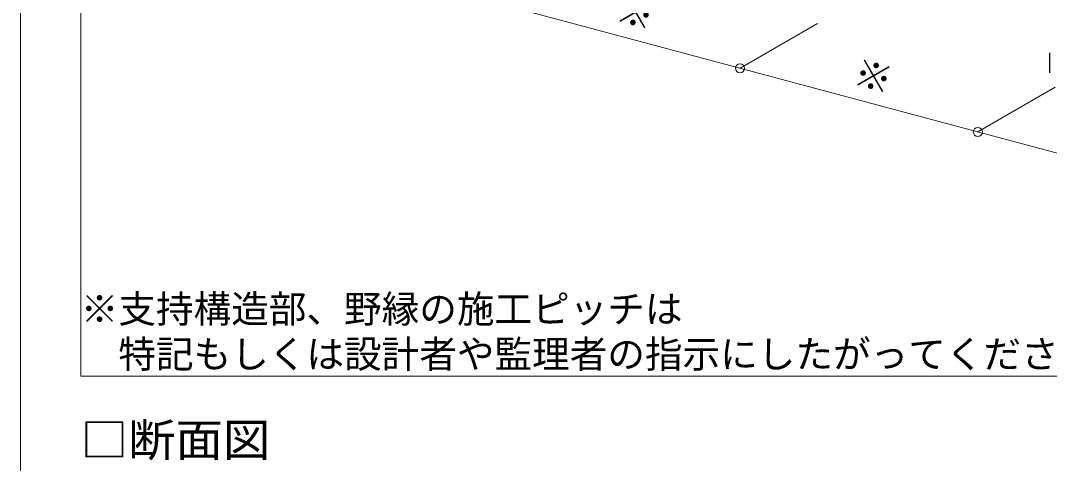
# Model space of a CAD drawing. Units: millimetres, scale not verified. Extents: x -3900 to 3900, y -2793 to 2750.
# Drawn here: x -3900 to -2532, y 174 to 763 of the extents above; entities that cross this region are included whole.
import ezdxf
from ezdxf.enums import TextEntityAlignment as Align

# ---------------------------------------------------------------- set-up
doc = ezdxf.new("R2010")
doc.units = ezdxf.units.MM
doc.header["$LTSCALE"] = 20
doc.header["$PDMODE"] = 32
doc.header["$PDSIZE"] = 12
for name, color, linetype, lineweight in [('5-3_野縁', 2, 'Continuous', 25), ('5-5_寸法', 4, 'Continuous', 9), ('5-6_文字', 7, 'Continuous', 18), ('F-3_野縁', 3, 'Continuous', 18)]:
    doc.layers.add(name, color=color, linetype=linetype, lineweight=lineweight)
doc.layers.add('F-6_文字・矢印', color=7, linetype='Continuous')
doc.styles.add('ＭＳ ゴシック', font='')
doc.styles.get('ＭＳ ゴシック').set_extended_font_data('MS Gothic')

msp = doc.modelspace()

# ---------------------------------------------------------------- linework, layer by layer
at = {"layer": '5-3_野縁'}
msp.add_line((-2532.18, 720.01), (-2532.18, 693.25), dxfattribs=at)
msp.add_arc((-2797.08, 763.84), 1.01, 266.2426, 272.27553, dxfattribs=at)
at = {"layer": '5-5_寸法'}
for p, q in [((-2840.6, 758.83), (-2943.43, 699.46)), ((-2524.52, 674.13), (-2627.34, 614.76))]:
    msp.add_line(p, q, dxfattribs=at)
msp.add_lwpolyline([(-3575.61, 868.85), (-3163.92, 758.54), (-1679.08, 360.67)], dxfattribs=at)
at = {"layer": '5-5_寸法', "color": 7}
for p in [(-2943.43, 699.46), (-2627.34, 614.76)]:
    msp.add_point(p, dxfattribs=at)
at = {"layer": 'F-3_野縁'}
for p, q in [((-3820, 2430), (-3820, 290)), ((-3820, 290), (740, 290))]:
    msp.add_line(p, q, dxfattribs=at)
msp.add_lwpolyline([(-3900, 2750), (-3900, -2750), (3900, -2750)], dxfattribs=at)

# ---------------------------------------------------------------- texts
at = {"layer": '5-5_寸法', "style": 'ＭＳ ゴシック'}
for p in [(-3114.13, 751.58), (-2798.04, 666.89)]:
    msp.add_text('※', height=36.66, rotation=345, dxfattribs=at).set_placement(p, align=Align.BOTTOM_LEFT)
at = {"layer": '5-6_文字', "style": 'ＭＳ ゴシック'}
for s, p in [('※支持構造部、野縁の施工ピッチは', (-3820, 350)), ('特記もしくは設計者や監理者の指示にしたがってください。', (-3770, 290))]:
    msp.add_text(s, height=36.66, dxfattribs=at).set_placement(p, align=Align.BOTTOM_LEFT)
at = {"layer": 'F-6_文字・矢印', "style": 'ＭＳ ゴシック', "width": 1.05}
msp.add_text('□断面図', height=43.99, dxfattribs=at).set_placement((-3820, 170), align=Align.BOTTOM_LEFT)

doc.saveas('drawing.dxf')
